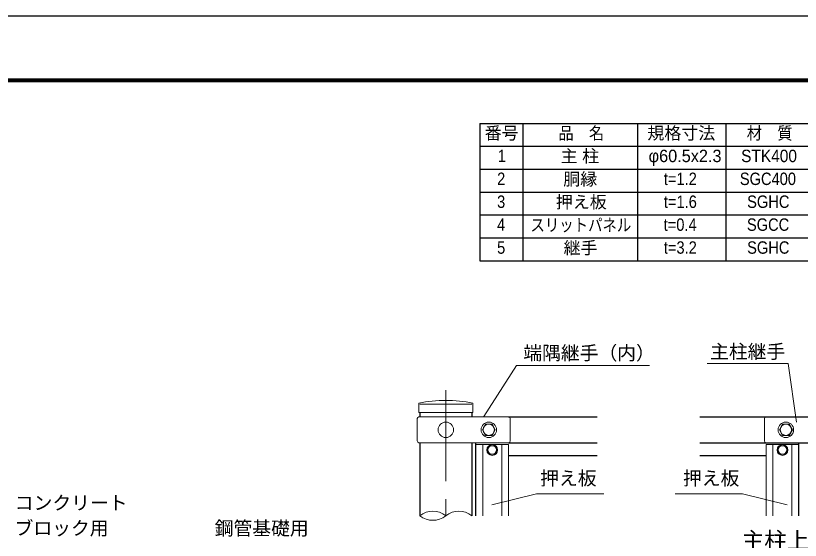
# Model space of a CAD drawing. Units: millimetres, scale not verified. Extents: x -4200 to 4200, y -2970 to 2970.
# Drawn here: x -720 to 2018, y 1138 to 2970 of the extents above; entities that cross this region are included whole.
import ezdxf
from ezdxf.enums import TextEntityAlignment as Align

# ---------------------------------------------------------------- set-up
doc = ezdxf.new("R2010")
doc.units = ezdxf.units.MM
doc.header["$LTSCALE"] = 10
doc.linetypes.add('USER1', pattern=[50.8, 31.75, -6.35, 6.35, -6.35])
for name, color, linetype, lineweight in [('0-0_D-MTR-FRAM', 7, 'Continuous', 25), ('0-2_D-TTL-TXT', 7, 'Continuous', 25), ('0-3_D-STR1', 1, 'Continuous', 25), ('0-4_D-BMK', 2, 'USER1', 13), ('0-5_D-STR-DIM', 7, 'Continuous', 13), ('0-8_D-STR3', 3, 'Continuous', 13), ('0-D_D-STR-TXT', 7, 'Continuous', 13), ('0-E_D-TTL', 2, 'Continuous', 25)]:
    doc.layers.add(name, color=color, linetype=linetype, lineweight=lineweight)
doc.layers.add('0-1_D-MTR-TXT', color=7, linetype='Continuous')
doc.styles.add('ＭＳ ゴシック', font='')
doc.styles.add('ＭＳ Ｐゴシック', font='')
doc.styles.get('ＭＳ ゴシック').set_extended_font_data('MS Gothic')
doc.styles.get('ＭＳ Ｐゴシック').set_extended_font_data('MS PGothic')

msp = doc.modelspace()

# ---------------------------------------------------------------- linework, layer by layer
at = {"layer": '0-0_D-MTR-FRAM'}
for p, q in [((899.63, 2594.14), (3358.04, 2594.14)), ((899.63, 2594.14), (899.63, 2114.14)), ((1049.63, 2594.14), (1049.63, 2114.14)), ((1449.63, 2594.14), (1449.63, 2114.14)), ((1758.04, 2594.14), (1758.04, 2114.14)), ((899.63, 2514.14), (3358.04, 2514.14)), ((899.63, 2434.14), (3358.04, 2434.14)), ((899.63, 2354.14), (3358.04, 2354.14)), ((899.63, 2274.14), (3358.04, 2274.14)), ((899.63, 2194.14), (3358.04, 2194.14)), ((899.63, 2114.14), (3358.04, 2114.14))]:
    msp.add_line(p, q, dxfattribs=at)
at = {"layer": '0-3_D-STR1'}
for p, q in [((690.42, 1584.75), (690.42, 1569.12)), ((871.92, 1584.75), (871.92, 1569.12)), ((1000.17, 1569.12), (1308.74, 1569.12)), ((1667.84, 1569.12), (1898.84, 1569.12)), ((1667.84, 1569.12), (2567.84, 1569.12)), ((690.42, 1479.12), (690.42, 1224.12)), ((871.92, 1479.12), (871.92, 1224.12)), ((886.17, 1224.12), (886.17, 1479.12)), ((1000.17, 1479.12), (1308.74, 1479.12)), ((1667.84, 1479.12), (1898.84, 1479.12)), ((1667.84, 1479.12), (2567.84, 1479.12)), ((2012.84, 1224.12), (2012.84, 1479.12)), ((1000.17, 1434.12), (1308.74, 1434.12)), ((1667.84, 1434.12), (1898.84, 1434.12))]:
    msp.add_line(p, q, dxfattribs=at)
at = {"layer": '0-4_D-BMK'}
msp.add_line((781.17, 1662.51), (781.17, 1224.12), dxfattribs=at)
at = {"layer": '0-5_D-STR-DIM'}
for centre, start, end in [((735.79, 1168.14), 50.97549, 129.02451), ((826.54, 1168.14), 50.97549, 129.02451), ((735.79, 1280.11), 230.97549, 309.02451)]:
    msp.add_arc(centre, 72.06, start, end, dxfattribs=at)
at = {"layer": '0-8_D-STR3'}
for p, q in [((686.82, 1584.75), (686.82, 1617.38)), ((875.52, 1584.75), (875.52, 1617.38)), ((690.42, 1614.12), (871.92, 1614.12)), ((681.17, 1563.12), (681.17, 1485.12)), ((686.82, 1584.75), (875.52, 1584.75)), ((1000.17, 1569.12), (687.17, 1569.12)), ((1006.17, 1563.12), (1006.17, 1485.12)), ((1892.84, 1563.12), (1892.84, 1485.12)), ((1898.84, 1569.12), (2336.84, 1569.12)), ((1000.17, 1479.12), (687.17, 1479.12)), ((1898.84, 1479.12), (2336.84, 1479.12)), ((1000.17, 1472.37), (886.17, 1472.37)), ((886.17, 1472.37), (886.17, 1224.12)), ((910.17, 1472.37), (910.17, 1224.12)), ((976.17, 1472.37), (976.17, 1224.12)), ((1000.17, 1472.37), (1000.17, 1224.12)), ((2012.84, 1472.37), (1898.84, 1472.37)), ((1898.84, 1472.37), (1898.84, 1224.12)), ((1922.84, 1472.37), (1922.84, 1224.12)), ((1988.84, 1472.37), (1988.84, 1224.12)), ((2012.84, 1472.37), (2012.84, 1224.12))]:
    msp.add_line(p, q, dxfattribs=at)
for points in [[(953.67, 1524.12), (942.44, 1543.62), (919.89, 1543.62), (908.67, 1524.12), (919.89, 1504.62), (942.44, 1504.62)], [(1990.34, 1524.12), (1979.12, 1543.62), (1956.57, 1543.62), (1945.34, 1524.12), (1956.57, 1504.62), (1979.12, 1504.62)], [(960.49, 1453.62), (951.83, 1468.62), (934.51, 1468.62), (925.84, 1453.62), (934.51, 1438.62), (951.83, 1438.62)], [(1973.17, 1453.62), (1964.51, 1468.62), (1947.18, 1468.62), (1938.52, 1453.62), (1947.18, 1438.62), (1964.51, 1438.62)]]:
    msp.add_lwpolyline(points, close=True, dxfattribs=at)
for centre, radius in [((781.17, 1524.12), 27), ((931.17, 1524.12), 27), ((931.17, 1524.12), 19.5), ((1967.84, 1524.12), 27), ((1967.84, 1524.12), 19.5), ((943.17, 1453.62), 18.75), ((943.17, 1453.62), 15), ((1955.84, 1453.62), 18.75), ((1955.84, 1453.62), 15)]:
    msp.add_circle(centre, radius, dxfattribs=at)
for centre, radius, start, end in [((781.17, 1146.75), 480, 78.66399, 101.33601), ((687.17, 1563.12), 6, 90, 180), ((1000.17, 1563.12), 6, 0, 90), ((1898.84, 1563.12), 6, 90, 180), ((687.17, 1485.12), 6, 180, 270), ((1000.17, 1485.12), 6, 270, 0), ((1898.84, 1485.12), 6, 180, 270)]:
    msp.add_arc(centre, radius, start, end, dxfattribs=at)
at = {"layer": '0-D_D-STR-TXT'}
for p, q in [((1975.61, 1755.48), (1692.86, 1755.48)), ((1975.61, 1755.48), (2005.32, 1550.67)), ((1027.93, 1748.19), (914.25, 1570.81)), ((1027.93, 1748.19), (1491.43, 1748.19)), ((1097.65, 1300.97), (941.68, 1261.78)), ((1097.65, 1300.97), (1332.89, 1300.97)), ((1816.85, 1300.97), (1581.6, 1300.97)), ((1816.85, 1300.97), (1972.81, 1261.78))]:
    msp.add_line(p, q, dxfattribs=at)
at = {"layer": '0-E_D-TTL'}
for points in [[(-4200.07, 2970), (4199.93, 2970), (4199.93, -2970), (-4200.07, -2970)], [(-3930.07, 2750), (3929.93, 2750), (3929.93, -2750), (-3930.07, -2750)], [(-3927.57, 2747.5), (3927.43, 2747.5), (3927.43, -2747.5), (-3927.57, -2747.5)], [(-3925.07, 2745), (3924.93, 2745), (3924.93, -2745), (-3925.07, -2745)], [(-3922.57, 2742.5), (3922.43, 2742.5), (3922.43, -2742.5), (-3922.57, -2742.5)], [(-3920.07, 2740), (3919.93, 2740), (3919.93, -2740), (-3920.07, -2740)]]:
    msp.add_lwpolyline(points, close=True, dxfattribs=at)

# ---------------------------------------------------------------- texts
at = {"layer": '0-1_D-MTR-TXT', "style": 'ＭＳ Ｐゴシック'}
for s, height, p in [('番号', 43.4, (916.83, 2525.46)), ('規格寸法', 43.4, (1484.56, 2525.14)), ('主 柱', 43.38, (1181.93, 2445.02)), ('φ60.5x2.3', 43.38, (1488.68, 2445.7)), ('胴縁', 43.4, (1191.11, 2364.8)), ('押え板', 43.38, (1165.13, 2284.9)), ('継手', 43.4, (1192.17, 2124.66))]:
    msp.add_text(s, height=height, dxfattribs=at).set_placement(p, align=Align.BOTTOM_LEFT)
for s, height, width, p in [('品\u3000名', 43.38, 0.9, (1173.97, 2524.9)), ('材\u3000質', 43.38, 0.9, (1831.48, 2525.34)), ('1', 43.4, 0.9, (962.49, 2445.7)), ('STK400', 43.38, 0.95, (1811.7, 2445.7)), ('2', 43.4, 0.9, (960.09, 2365.8)), ('t=1.2', 43.4, 0.9, (1541.94, 2365.7)), ('SGC400', 43.38, 0.9, (1807.16, 2365.7)), ('3', 43.4, 0.9, (960.09, 2285.8)), ('t=1.6', 43.4, 0.9, (1542.06, 2285.7)), ('SGHC', 43.4, 0.9, (1832.62, 2285.8)), ('4', 43.4, 0.9, (959.97, 2205.8)), ('スリットパネル', 43.38, 0.85, (1076.37, 2204.56)), ('t=0.4', 43.4, 0.9, (1541.36, 2205.7)), ('SGCC', 43.38, 0.9, (1831.92, 2205.8)), ('5', 43.4, 0.9, (960.09, 2125.8)), ('t=3.2', 43.4, 0.9, (1541.94, 2125.8)), ('SGHC', 43.4, 0.9, (1832.62, 2125.8))]:
    msp.add_text(s, height=height, dxfattribs=dict(at, width=width)).set_placement(p, align=Align.BOTTOM_LEFT)
at = {"layer": '0-2_D-TTL-TXT', "style": 'ＭＳ ゴシック'}
msp.add_text('主柱上段取付詳細', height=57.7, dxfattribs=at).set_placement((1813.59, 1091.84), align=Align.BOTTOM_LEFT)
at = {"layer": '0-D_D-STR-TXT', "style": 'ＭＳ ゴシック'}
for s, p in [('端隅継手（内）', (1051.38, 1753.96)), ('主柱継手', (1703.36, 1758.75)), ('押え板', (1110.45, 1316.66)), ('押え板', (1608.84, 1316.66)), ('コンクリート', (-722.94, 1230.69)), ('ブロック用', (-723.69, 1142.31)), ('鋼管基礎用', (-25.41, 1141.83))]:
    msp.add_text(s, height=48.09, dxfattribs=at).set_placement(p, align=Align.BOTTOM_LEFT)

doc.saveas('drawing.dxf')
